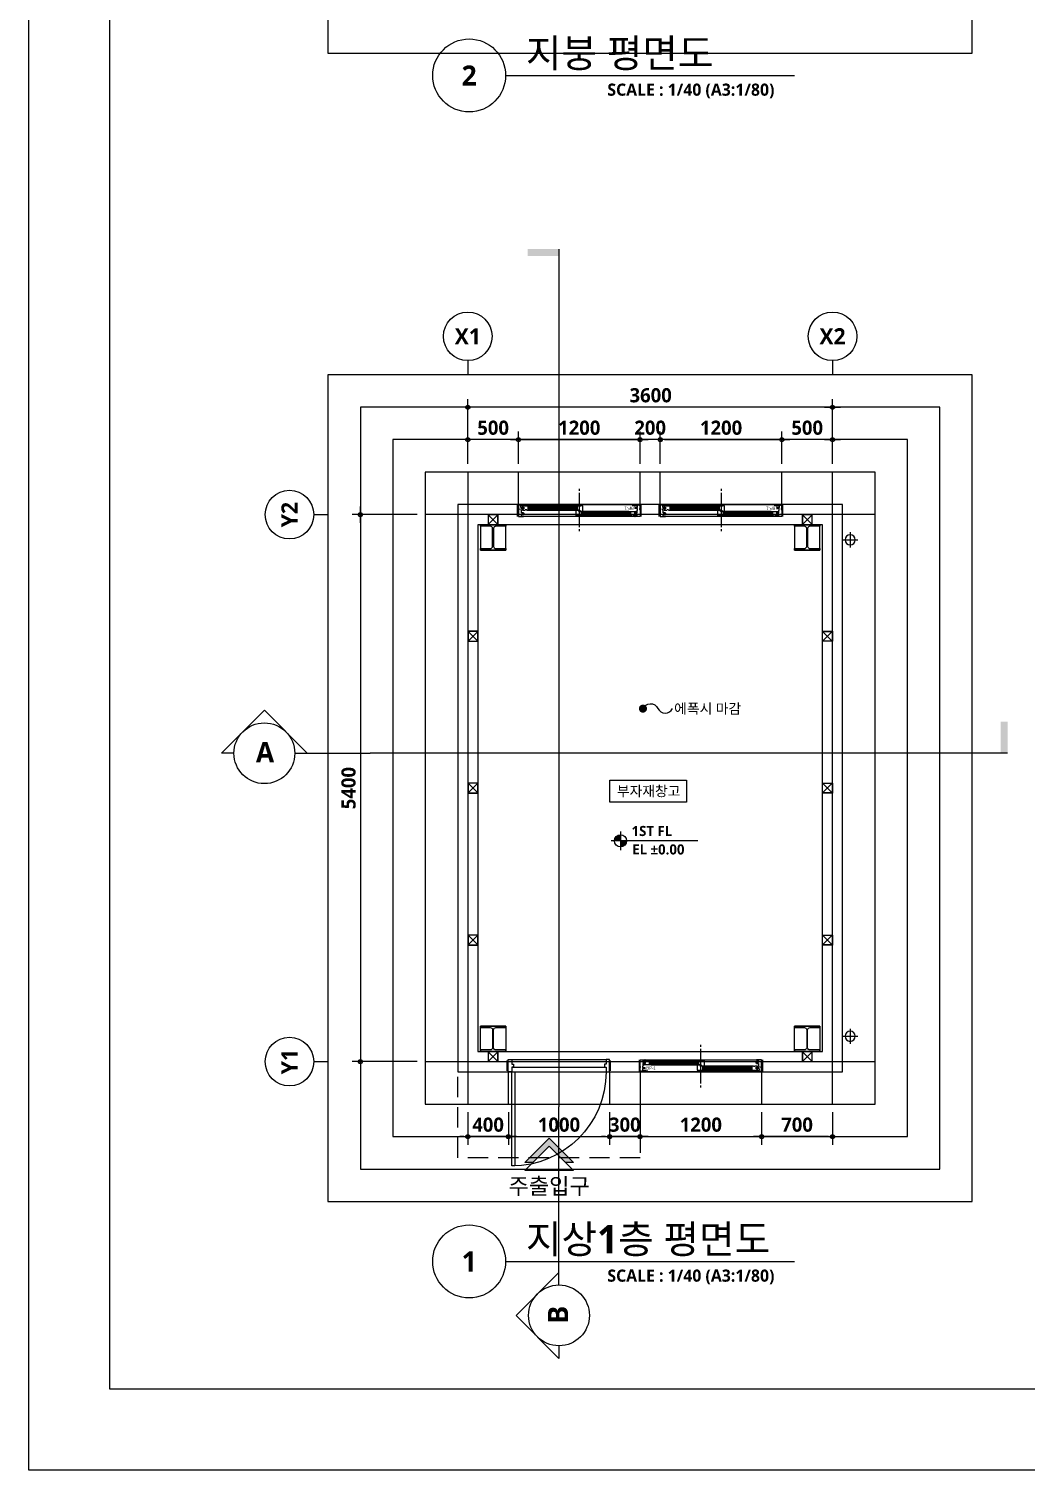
# Model space of a CAD drawing. Header units: millimetres. Extents: x 0 to 33600, y 0 to 23760.
# Drawn here: x 0 to 9844, y 0 to 14228 of the extents above; entities that cross this region are included whole.
import ezdxf
from ezdxf.enums import TextEntityAlignment as Align

# ---------------------------------------------------------------- set-up
doc = ezdxf.new("R2010")
doc.units = ezdxf.units.MM
doc.header["$LTSCALE"] = 100
doc.linetypes.add('STD_CENTER', pattern=[66, 60, -2, 2, -2])
doc.linetypes.add('STD_HIDDEN', pattern=[3, 2, -1])
doc.layers.get('Defpoints').update_dxf_attribs({"color": 153})
for name, color, linetype in [('A-ANNO-ENT', 1, 'Continuous'), ('A-ANNO-LEAD', 4, 'Continuous'), ('A-ANNO-PONT', 7, 'Continuous'), ('A-ANNO-SYMB', 7, 'Continuous'), ('A-ANNO-TEXT1', 7, 'Continuous'), ('A-ANNO-TEXT2', 3, 'Continuous'), ('A-ANNO-TITL', 7, 'Continuous'), ('A-CODE-DRAIN', 6, 'Continuous'), ('A-DOOR_1', 4, 'Continuous'), ('A-DOOR_EL', 8, 'Continuous'), ('A-DOOR_FR', 4, 'Continuous'), ('A-DOOR_SW', 1, 'Continuous'), ('A-FIN-TYP1', 6, 'Continuous'), ('A-FLOR-FLIN-TYP2', 8, 'Continuous'), ('A-FLOR-GW', 6, 'Continuous'), ('A-FLOR-ROOM-IDEN', 7, 'Continuous'), ('A-ST-AXIS-BUB', 7, 'Continuous'), ('A-ST-AXIS-CEN', 251, 'STD_CENTER'), ('A-ST-AXIS-DIM', 7, 'Continuous'), ('AA-WID', 4, 'Continuous'), ('AA-XXXX-TXT1', 2, 'Continuous'), ('CEN', 1, 'Continuous'), ('COL', 2, 'Continuous'), ('CON', 2, 'Continuous'), ('XREF-PLAN$0$A-STEEL', 7, 'Continuous')]:
    doc.layers.add(name, color=color, linetype=linetype)
for name, color, linetype, plot in [('A-HIDDEN_LINE', 44, 'Continuous', False), ('AA-TEXT-미표기', 146, 'Continuous', False), ('Defpoint', 161, 'Continuous', False), ('G(그리드1)', 185, 'Continuous', False)]:
    doc.layers.add(name, color=color, linetype=linetype, plot=plot)
doc.styles.add('SH_대대리576', font='NanumGothicBold.ttf')
doc.styles.add('돋움체', font='gulim.ttc')
doc.dimstyles.new('SHP 75', dxfattribs={"dimscale": 40, "dimtxt": 3.5, "dimasz": 1, "dimexe": 2, "dimexo": 2, "dimgap": 1, "dimtad": 1, "dimdec": 0, "dimzin": 0, "dimdsep": 46, "dimtxsty": 'SH_대대리576', "dimblk": 'DIMDOT', "dimcen": 0.09, "dimclrd": 256, "dimclre": 256, "dimclrt": 3, "dimadec": 0, "dimazin": 1, "dimtfac": 1, "dimtdec": 0, "dimtix": 1, "dimtmove": 2, "dimatfit": 0, "dimldrblk": 'DIMDOT', "dimfxl": 1, "dimtfillclr": 3, "dimtolj": 1, "dimtzin": 0, "dimlwd": -1, "dimlwe": -1, "dimarcsym": 0})

# ---------------------------------------------------------------- blocks, each defined once
blk = doc.blocks.new('DIMDOT')
at = {"color": 0}
blk.add_line((-2, 0), (2, 0), dxfattribs=at)
for radius in [0.5, 0.25]:
    blk.add_circle((0, 0), radius, dxfattribs=at)
blk = doc.blocks.new('*D9479')
at = {"layer": 'A-ST-AXIS-DIM'}
for p, q in [((3833, 9433), (3193, 9433)), ((3273, 9393), (3273, 4073)), ((3833, 4033), (3193, 4033))]:
    blk.add_line(p, q, dxfattribs=at)
at = {"layer": 'Defpoints', "color": 0}
for p in [(3913, 9433), (3273, 4033), (3913, 4033)]:
    blk.add_point(p, dxfattribs=at)
at = {"layer": 'A-ST-AXIS-DIM', "linetype": 'ByBlock', "xscale": 40, "yscale": 40, "zscale": 40}
for p, rotation in [((3273, 9433), 90), ((3273, 4033), 270)]:
    blk.add_blockref('DIMDOT', p, dxfattribs=dict(at, rotation=rotation))
at = {"layer": 'A-ST-AXIS-DIM', "color": 3, "insert": (3156, 6733), "char_height": 140, "attachment_point": 5, "rotation": 90, "style": 'SH_대대리576'}
blk.add_mtext('\\A1;5400', dxfattribs=at)
blk = doc.blocks.new('*U9062')
at = {"layer": 'A-DOOR_EL'}
for p, q in [((35, 120), (965, 120)), ((35, 75), (965, 75)), ((35, 0), (965, 0))]:
    blk.add_line(p, q, dxfattribs=at)
at = {"layer": 'A-DOOR_FR'}
for points in [[(65, 120), (65, 1050), (35, 1050), (35, 120)], [(35, 120), (35, 120), (35, 120), (0, 120), (0, 0), (35, 0), (35, 45), (50, 45), (50, 75), (35, 75)], [(965, 120), (965, 120), (1000, 120), (1000, 0), (965, 0), (965, 45), (950, 45), (950, 75), (965, 75)]]:
    blk.add_lwpolyline(points, close=True, dxfattribs=at)
at = {"layer": 'A-DOOR_SW'}
blk.add_arc((35, 120), 930, 0, 90, dxfattribs=at)
at = {"layer": 'A-HIDDEN_LINE'}
for p, q in [((-10, 110), (-10, 10)), ((1010, 110), (1010, 10))]:
    blk.add_line(p, q, dxfattribs=at)
blk = doc.blocks.new('G$C01B91C4F')
at = {"ltscale": 0.5}
blk.add_lwpolyline([(275, 300), (25, 300), (25, 50), (275, 50)], close=True, dxfattribs=at)
at = {"layer": 'COL', "ltscale": 2}
blk.add_lwpolyline([(150, 300), (275, 300), (275, 285), (178, 285, 0.380751), (154, 263), (154, 86, 0.380751), (178, 64), (275, 64), (275, 50), (25, 50), (25, 64), (122, 64, 0.380751), (145, 86), (145, 263, 0.380751), (122, 285), (25, 285), (25, 300)], format="xyb", close=True, dxfattribs=at)
blk = doc.blocks.new('A-ST-AXIS-BUB-1')
at = {"layer": 'A-ST-AXIS-BUB', "color": 11}
blk.add_line((0, 350), (0, 0), dxfattribs=at)
blk.add_circle((0, 950), 600, dxfattribs=at)
blk = doc.blocks.new('*U9027')
at = {"layer": 'A-ANNO-TITL'}
blk.add_line((0, 0), (3566, 0), dxfattribs=at)
blk.add_circle((-450, 0), 450, dxfattribs=at)
at = {"layer": 'AA-XXXX-TXT1', "style": 'SH_대대리576'}
blk.add_attdef('DWG.TITLE', (250, 100), '', height=350, dxfattribs=at)
at = {"layer": 'AA-XXXX-TXT1', "color": 7, "style": 'SH_대대리576'}
blk.add_attdef('NO1', text='', height=300, dxfattribs=at).set_placement((-450, 0), align=Align.MIDDLE)
at = {"layer": 'AA-XXXX-TXT1', "style": 'SH_대대리576'}
blk.add_attdef('SCALE', text='', height=150, dxfattribs=at).set_placement((3316, -100), align=Align.TOP_RIGHT)
blk = doc.blocks.new('*D9514')
at = {"layer": 'A-ST-AXIS-DIM'}
for p, q in [((4333, 9933), (4333, 10573)), ((7933, 9933), (7933, 10573)), ((7893, 10493), (4373, 10493))]:
    blk.add_line(p, q, dxfattribs=at)
at = {"layer": 'Defpoints', "color": 0}
for p in [(4333, 10493), (4333, 9853), (7933, 9853)]:
    blk.add_point(p, dxfattribs=at)
at = {"layer": 'A-ST-AXIS-DIM', "linetype": 'ByBlock', "xscale": 40, "yscale": 40, "zscale": 40, "rotation": 180}
blk.add_blockref('DIMDOT', (4333, 10493), dxfattribs=at)
at = {"layer": 'A-ST-AXIS-DIM', "linetype": 'ByBlock', "xscale": 40, "yscale": 40, "zscale": 40}
blk.add_blockref('DIMDOT', (7933, 10493), dxfattribs=at)
at = {"layer": 'A-ST-AXIS-DIM', "color": 3, "insert": (6138, 10610), "char_height": 140, "attachment_point": 5, "style": 'SH_대대리576'}
blk.add_mtext('\\A1;3600', dxfattribs=at)
blk = doc.blocks.new('123123')
at = {"layer": 'AA-WID'}
for p, q in [((610, 126), (610, 146)), ((610, -234), (610, 106)), ((49, -22), (49, -13)), ((52, -23), (49, -23)), ((49, -39), (52, -39)), ((49, -49), (49, -40)), ((50, -12), (75, -12)), ((119, -50), (50, -50)), ((58, -20), (51, -20)), ((51, -20), (51, -22)), ((51, -22), (52, -22)), ((52, -40), (51, -40)), ((51, -40), (51, -42)), ((51, -42), (58, -42)), ((52, -22), (52, -22)), ((52, -40), (52, -40)), ((57, -22), (57, -22)), ((57, -22), (58, -22)), ((58, -23), (57, -23)), ((57, -39), (58, -39)), ((58, -40), (57, -40)), ((57, -40), (57, -40)), ((58, -22), (58, -20)), ((58, -42), (58, -40)), ((61, -23), (59, -23)), ((59, -39), (61, -39)), ((63, -23), (62, -23)), ((62, -39), (63, -39)), ((63, -39), (63, -23)), ((76, -13), (76, -14)), ((588, -119), (76, -119)), ((77, -16), (89, -16)), ((91, -14), (91, -13)), ((92, -12), (119, -12)), ((116, -18), (103, -18)), ((103, -44), (103, -18)), ((103, -20), (591, -20)), ((103, -31), (591, -31)), ((103, -42), (591, -42)), ((103, -44), (116, -44)), ((118, -14), (117, -14)), ((117, -17), (117, -14)), ((118, -14), (117, -14)), ((117, -49), (117, -45)), ((118, -49), (117, -49)), ((117, -49), (118, -49)), ((119, -12), (119, -13)), ((119, -49), (119, -50)), ((591, -12), (575, -12)), ((575, -12), (575, -13)), ((575, -14), (577, -14)), ((575, -49), (577, -49)), ((575, -49), (575, -50)), ((575, -49), (575, -50)), ((577, -49), (575, -49)), ((575, -50), (595, -50)), ((575, -52), (575, -104)), ((604, -52), (575, -52)), ((575, -104), (628, -104)), ((577, -17), (577, -14)), ((577, -49), (577, -45)), ((578, -18), (590, -18)), ((590, -44), (578, -44)), ((588, -119), (591, -119)), ((645, -10), (591, -10)), ((591, -10), (591, -12)), ((591, -44), (591, -18)), ((593, -49), (593, -47)), ((593, -47), (600, -47)), ((595, -49), (593, -49)), ((595, -50), (595, -49)), ((600, -49), (599, -49)), ((599, -49), (599, -50)), ((599, -50), (615, -50)), ((600, -47), (600, -49)), ((614, -54), (604, -52)), ((604, -59), (615, -55)), ((604, -64), (604, -59)), ((645, -64), (604, -64)), ((615, -55), (605, -59)), ((605, -60), (615, -62)), ((615, -50), (615, -55)), ((615, -62), (645, -62)), ((629, -70), (642, -70)), ((629, -96), (629, -70)), ((1117, -72), (629, -72)), ((1117, -83), (629, -83)), ((1117, -94), (629, -94)), ((642, -96), (629, -96)), ((629, -102), (645, -102)), ((629, -104), (629, -102)), ((643, -69), (643, -66)), ((644, -66), (643, -66)), ((643, -101), (643, -97)), ((644, -101), (643, -101)), ((645, -62), (645, -10)), ((645, -65), (645, -64)), ((645, -101), (645, -102)), ((1128, -64), (1101, -64)), ((1101, -64), (1101, -65)), ((1101, -66), (1103, -66)), ((1101, -66), (1103, -66)), ((1101, -101), (1103, -101)), ((1103, -101), (1101, -101)), ((1101, -101), (1101, -102)), ((1101, -102), (1170, -102)), ((1103, -69), (1103, -66)), ((1103, -101), (1103, -97)), ((1104, -70), (1116, -70)), ((1116, -96), (1104, -96)), ((1117, -96), (1117, -70)), ((1129, -66), (1129, -65)), ((1142, -68), (1130, -68)), ((1144, -65), (1144, -66)), ((1170, -64), (1145, -64)), ((1157, -91), (1157, -75)), ((1157, -75), (1158, -75)), ((1158, -91), (1157, -91)), ((1159, -75), (1160, -75)), ((1160, -91), (1159, -91)), ((1161, -74), (1161, -72)), ((1161, -72), (1169, -72)), ((1163, -74), (1161, -74)), ((1161, -75), (1162, -75)), ((1162, -91), (1161, -91)), ((1161, -94), (1161, -92)), ((1161, -92), (1163, -92)), ((1169, -94), (1161, -94)), ((1163, -74), (1163, -74)), ((1163, -92), (1163, -92)), ((1169, -74), (1167, -74)), ((1167, -74), (1167, -74)), ((1167, -92), (1167, -92)), ((1167, -92), (1169, -92)), ((1168, -75), (1170, -75)), ((1170, -91), (1168, -91)), ((1169, -72), (1169, -74)), ((1169, -92), (1169, -94)), ((1171, -74), (1171, -65)), ((1171, -101), (1171, -92)), ((610, -274), (610, -254))]:
    blk.add_line(p, q, dxfattribs=at)
at = {"layer": 'AA-WID', "linetype": 'Continuous'}
for p, q in [((10, -68), (10, 0)), ((10, 0), (59, 0)), ((1210, 0), (1160, 0)), ((1210, -68), (1210, 0)), ((10, -110), (10, -77)), ((13, -113), (10, -110)), ((15, -68), (12, -68)), ((12, -68), (12, -68)), ((12, -77), (12, -78)), ((12, -78), (15, -78)), ((17, -113), (13, -113)), ((16, -76), (16, -69)), ((23, -113), (18, -113)), ((21, -117), (21, -115)), ((21, -115), (23, -115)), ((55, -117), (21, -117)), ((23, -115), (23, -113)), ((34, -89), (34, -103)), ((34, -104), (34, -108)), ((58, -88), (35, -88)), ((35, -109), (54, -109)), ((36, -63), (36, -77)), ((38, -62), (37, -62)), ((37, -78), (42, -78)), ((39, -6), (39, -25)), ((39, -37), (39, -61)), ((59, -5), (40, -5)), ((40, -26), (58, -26)), ((42, -36), (40, -36)), ((42, -37), (42, -36)), ((44, -36), (42, -37)), ((42, -78), (42, -77)), ((42, -77), (44, -78)), ((58, -36), (44, -36)), ((44, -36), (44, -36)), ((44, -78), (58, -78)), ((54, -109), (54, -110)), ((54, -110), (56, -110)), ((56, -110), (56, -116)), ((59, -26), (59, -28)), ((59, -34), (59, -36)), ((59, -78), (59, -80)), ((59, -86), (59, -88)), ((60, -1), (60, -4)), ((1159, -1), (1159, -4)), ((1160, -5), (1180, -5)), ((1180, -26), (1161, -26)), ((1161, -26), (1161, -28)), ((1161, -34), (1161, -36)), ((1161, -36), (1176, -36)), ((1176, -78), (1161, -78)), ((1161, -78), (1161, -80)), ((1161, -86), (1161, -88)), ((1161, -88), (1184, -88)), ((1165, -110), (1164, -110)), ((1164, -110), (1164, -116)), ((1165, -109), (1165, -110)), ((1184, -109), (1165, -109)), ((1165, -117), (1199, -117)), ((1176, -36), (1178, -37)), ((1178, -77), (1176, -78)), ((1178, -37), (1178, -36)), ((1178, -36), (1180, -36)), ((1178, -78), (1178, -77)), ((1183, -78), (1178, -78)), ((1181, -6), (1181, -25)), ((1181, -37), (1181, -61)), ((1182, -62), (1183, -62)), ((1184, -63), (1184, -77)), ((1185, -89), (1185, -103)), ((1185, -104), (1185, -108)), ((1197, -115), (1197, -113)), ((1197, -113), (1202, -113)), ((1199, -115), (1197, -115)), ((1199, -117), (1199, -115)), ((1203, -113), (1207, -113)), ((1204, -76), (1204, -69)), ((1205, -68), (1208, -68)), ((1208, -78), (1205, -78)), ((1207, -113), (1210, -110)), ((1208, -68), (1208, -68)), ((1208, -77), (1208, -78)), ((1210, -110), (1210, -77))]:
    blk.add_line(p, q, dxfattribs=at)
at = {"layer": 'AA-WID', "color": 8}
for p, q in [((60, 0), (1161, 0)), ((119, -12), (575, -12)), ((119, -50), (575, -50)), ((1165, -117), (610, -117)), ((1101, -64), (645, -64)), ((645, -102), (1101, -102))]:
    blk.add_line(p, q, dxfattribs=at)
at = {"layer": 'AA-WID', "linetype": 'Continuous'}
for points in [[(80, -118), (80, -114, 0.414214), (79, -113), (73, -113, 0.414214), (72, -114), (72, -118), (73, -118, -0.414214), (74, -118, -0.414214), (73, -119), (35, -119, -0.414214), (34, -118), (34, -118), (35, -118, 0.414214), (36, -118), (57, -118), (57, -108), (50, -108, -0.414214), (49, -107), (49, -106), (36, -106, 0.414214), (35, -106), (34, -106), (34, -106, -0.414214), (35, -105), (51, -105), (51, -106), (50, -106), (50, -107), (57, -107), (57, -106), (56, -106), (56, -105), (71, -105, -0.414214), (72, -106), (72, -112, 0.414214), (73, -112), (79, -112, 0.414214), (80, -112), (80, -108, -0.414214), (80, -107, -0.414214), (81, -108), (81, -118, -0.414214), (80, -119), (79, -119, -1), (79, -118)], [(588, -118), (588, -114, -0.414214), (588, -113), (595, -113, -0.414214), (595, -114), (595, -118), (594, -118, 0.414214), (594, -118, 0.414214), (594, -119), (632, -119, 0.414214), (633, -118), (633, -118), (632, -118, -0.414214), (632, -118), (610, -118), (610, -108), (618, -108, 0.414214), (619, -107), (619, -106), (632, -106, -0.414214), (632, -106), (633, -106), (633, -106, 0.414214), (632, -105), (616, -105), (616, -106), (618, -106), (618, -107), (610, -107), (610, -106), (612, -106), (612, -105), (596, -105, 0.414214), (595, -106), (595, -112, -0.414214), (595, -112), (588, -112, -0.414214), (588, -112), (588, -108, 0.414214), (587, -107, 0.414214), (587, -108), (587, -118, 0.414214), (588, -119), (588, -119, 1), (588, -118)]]:
    blk.add_lwpolyline(points, format="xyb", close=True, dxfattribs=at)
for points in [[(58, -106), (58, -118), (71, -118), (71, -106)], [(609, -106), (609, -118), (596, -118), (596, -106)]]:
    blk.add_lwpolyline(points, close=True, dxfattribs=at)
at = {"layer": 'AA-WID'}
for centre, radius in [((76, -116), 2.9), ((76, -116), 1.53), ((591, -116), 2.9), ((591, -116), 1.53)]:
    blk.add_circle(centre, radius, dxfattribs=at)
at = {"layer": 'AA-WID', "linetype": 'Continuous'}
for centre, radius, start, end in [((1160, -1), 1, 90, 180), ((11, -68), 1, 180, 0), ((11, -77), 1, 0, 180), ((15, -69), 1, 0, 90), ((15, -76), 1, 270, 0), ((17, -113), 0.3, 0, 180), ((35, -89), 1, 90, 180), ((34, -104), 0.3, 90, 270), ((35, -108), 1, 180, 270), ((37, -63), 1, 90, 180), ((37, -77), 1, 180, 270), ((38, -61), 1, 270, 0), ((40, -6), 1, 90, 180), ((40, -25), 1, 180, 270), ((40, -37), 1, 90, 180), ((55, -116), 1, 270, 0), ((58, -26), 0.5, 0, 90), ((58, -36), 0.5, 270, 0), ((58, -78), 0.5, 0, 90), ((58, -88), 0.5, 270, 0), ((59, -1), 1, 0, 90), ((59, -4), 1, 270, 0), ((59, -28), 0.5, 180, 261.7868), ((59, -31), 3, 278.2132, 81.7868), ((59, -34), 0.5, 98.2132, 180), ((59, -83), 3, 278.2132, 81.7868), ((59, -80), 0.5, 180, 261.7868), ((59, -86), 0.5, 98.2132, 180), ((1161, -31), 3, 98.2132, 261.7868), ((1161, -83), 3, 98.2132, 261.7868), ((1160, -4), 1, 180, 270), ((1161, -26), 0.5, 90, 180), ((1160, -28), 0.5, 278.2132, 0), ((1160, -34), 0.5, 0, 81.7868), ((1161, -36), 0.5, 180, 270), ((1161, -78), 0.5, 90, 180), ((1160, -80), 0.5, 278.2132, 0), ((1160, -86), 0.5, 0, 81.7868), ((1161, -88), 0.5, 180, 270), ((1165, -116), 1, 180, 270), ((1180, -6), 1, 0, 90), ((1180, -25), 1, 270, 0), ((1180, -37), 1, 0, 90), ((1182, -61), 1, 180, 270), ((1183, -63), 1, 0, 90), ((1183, -77), 1, 270, 0), ((1184, -89), 1, 0, 90), ((1184, -108), 1, 270, 0), ((1185, -104), 0.3, 270, 90), ((1203, -113), 0.3, 0, 180), ((1205, -69), 1, 90, 180), ((1205, -76), 1, 180, 270), ((1209, -68), 1, 180, 0), ((1209, -77), 1, 0, 180)]:
    blk.add_arc(centre, radius, start, end, dxfattribs=at)
at = {"layer": 'AA-WID'}
for centre, radius, start, end in [((50, -13), 1, 90, 180), ((49, -22), 0.5, 180, 270), ((49, -40), 0.5, 90, 180), ((50, -49), 1, 180, 270), ((52, -22), 0.5, 270, 0), ((52, -40), 0.5, 0, 90), ((57, -22), 0.5, 180, 270), ((57, -40), 0.5, 90, 180), ((59, -23), 0.5, 180, 0), ((59, -39), 0.5, 0, 180), ((61, -23), 0.5, 180, 0), ((61, -39), 0.5, 0, 180), ((75, -13), 1, 0, 90), ((77, -14), 1.5, 180, 270), ((89, -14), 1.5, 270, 0), ((92, -13), 1, 90, 180), ((103, -18), 0.5, 90, 180), ((103, -44), 0.5, 180, 270), ((116, -17), 1, 270, 0.0471), ((116, -45), 1, 359.9529, 90), ((118, -13), 0.5, 270, 0), ((118, -13), 0.5, 270, 0), ((118, -13), 0.5, 270, 0), ((118, -49), 0.5, 0, 90), ((575, -13), 0.5, 180, 270), ((575, -49), 0.5, 90, 180), ((575, -49), 0.5, 90, 180), ((578, -17), 1, 179.9529, 270), ((578, -45), 1, 90, 180.0471), ((590, -18), 0.5, 0, 90), ((590, -44), 0.5, 270, 0), ((591, -10), 0.5, 90, 180), ((605, -60), 0.5, 114.9319, 270), ((614, -54), 0.5, 294.9319, 90), ((628, -104), 0.5, 270, 0), ((629, -70), 0.5, 90, 180), ((629, -96), 0.5, 180, 270), ((642, -69), 1, 270, 0.0471), ((642, -97), 1, 359.9529, 90), ((644, -65), 0.5, 270, 0), ((644, -101), 0.5, 0, 90), ((1101, -65), 0.5, 180, 270), ((1101, -65), 0.5, 180, 270), ((1101, -65), 0.5, 180, 270), ((1101, -101), 0.5, 90, 180), ((1104, -69), 1, 179.9529, 270), ((1104, -97), 1, 90, 180.0471), ((1116, -70), 0.5, 0, 90), ((1116, -96), 0.5, 270, 0), ((1128, -65), 1, 0, 90), ((1130, -66), 1.5, 180, 270), ((1142, -66), 1.5, 270, 0), ((1145, -65), 1, 90, 180), ((1159, -75), 0.5, 180, 0), ((1159, -91), 0.5, 0, 180), ((1161, -75), 0.5, 180, 0), ((1161, -91), 0.5, 0, 180), ((1162, -74), 0.5, 270, 0), ((1162, -92), 0.5, 0, 90), ((1168, -74), 0.5, 180, 270), ((1168, -92), 0.5, 90, 180), ((1170, -65), 1, 0, 90), ((1170, -74), 0.5, 270, 0), ((1170, -92), 0.5, 0, 90), ((1170, -101), 1, 270, 0)]:
    blk.add_arc(centre, radius, start, end, dxfattribs=at)
at = {"layer": 'AA-WID', "linetype": 'ByBlock'}
for p in [(34, -118), (56, -116)]:
    blk.add_point(p, dxfattribs=at)
at = {"layer": 'AA-WID', "color": 8, "linetype": 'ByBlock'}
for p in [(1158, -31), (1161, -27)]:
    blk.add_point(p, dxfattribs=at)
at = {"layer": 'Defpoint'}
for p, q in [((0, 0), (0, -117)), ((5, 0), (5, -117)), ((1215, 0), (1215, -117)), ((1220, 0), (1220, -117))]:
    blk.add_line(p, q, dxfattribs=at)
at = {"layer": 'AA-TEXT-미표기', "style": '돋움체', "width": 0.9}
blk.add_text('BP-1', height=30, dxfattribs=at).set_placement((73, -82), align=Align.MIDDLE_LEFT)
blk = doc.blocks.new('XREF-PLAN$0$각-100X100')
at = {"layer": 'XREF-PLAN$0$A-STEEL', "color": 1}
for p, q in [((-47.7, -47.7), (47.7, 47.7)), ((-47.7, 47.7), (47.7, -47.7))]:
    blk.add_line(p, q, dxfattribs=at)
at = {"layer": 'XREF-PLAN$0$A-STEEL'}
blk.add_lwpolyline([(-50, -50), (50, -50), (50, 50), (-50, 50)], close=True, dxfattribs=at)
at = {"layer": 'XREF-PLAN$0$A-STEEL', "color": 8}
blk.add_lwpolyline([(-47.7, -47.7), (47.7, -47.7), (47.7, 47.7), (-47.7, 47.7)], close=True, dxfattribs=at)
blk = doc.blocks.new('우수홈통1')
at = {"layer": 'A-CODE-DRAIN', "color": 6}
for p, q in [((-150, 0), (150, 0)), ((0, -150), (0, 150))]:
    blk.add_line(p, q, dxfattribs=at)
blk.add_circle((0, 0), 100, dxfattribs=at)
blk = doc.blocks.new('*D9617')
at = {"layer": 'A-ST-AXIS-DIM'}
for p, q in [((4333, 9933), (4333, 10253)), ((4833, 9933), (4833, 10253)), ((4793, 10173), (4373, 10173))]:
    blk.add_line(p, q, dxfattribs=at)
at = {"layer": 'Defpoints', "color": 0}
for p in [(4333, 10173), (4333, 9853), (4833, 9853)]:
    blk.add_point(p, dxfattribs=at)
at = {"layer": 'A-ST-AXIS-DIM', "linetype": 'ByBlock', "xscale": 40, "yscale": 40, "zscale": 40, "rotation": 180}
blk.add_blockref('DIMDOT', (4333, 10173), dxfattribs=at)
at = {"layer": 'A-ST-AXIS-DIM', "linetype": 'ByBlock', "xscale": 40, "yscale": 40, "zscale": 40}
blk.add_blockref('DIMDOT', (4833, 10173), dxfattribs=at)
at = {"layer": 'A-ST-AXIS-DIM', "color": 3, "insert": (4583, 10290), "char_height": 140, "attachment_point": 5, "style": 'SH_대대리576'}
blk.add_mtext('\\A1;500', dxfattribs=at)
blk = doc.blocks.new('*D9618')
at = {"layer": 'A-ST-AXIS-DIM'}
for p, q in [((4833, 9933), (4833, 10253)), ((6033, 9933), (6033, 10253)), ((4873, 10173), (5993, 10173))]:
    blk.add_line(p, q, dxfattribs=at)
at = {"layer": 'Defpoints', "color": 0}
for p in [(6033, 10173), (4833, 9853), (6033, 9853)]:
    blk.add_point(p, dxfattribs=at)
at = {"layer": 'A-ST-AXIS-DIM', "linetype": 'ByBlock', "xscale": 40, "yscale": 40, "zscale": 40, "rotation": 180}
blk.add_blockref('DIMDOT', (4833, 10173), dxfattribs=at)
at = {"layer": 'A-ST-AXIS-DIM', "linetype": 'ByBlock', "xscale": 40, "yscale": 40, "zscale": 40}
blk.add_blockref('DIMDOT', (6033, 10173), dxfattribs=at)
at = {"layer": 'A-ST-AXIS-DIM', "color": 3, "insert": (5433, 10290), "char_height": 140, "attachment_point": 5, "style": 'SH_대대리576'}
blk.add_mtext('\\A1;1200', dxfattribs=at)
blk = doc.blocks.new('*D9619')
at = {"layer": 'A-ST-AXIS-DIM'}
for p, q in [((6033, 9933), (6033, 10253)), ((6233, 9933), (6233, 10253)), ((5993, 10173), (5953, 10173)), ((6233, 10173), (6033, 10173)), ((6273, 10173), (6313, 10173))]:
    blk.add_line(p, q, dxfattribs=at)
at = {"layer": 'Defpoints', "color": 0}
for p in [(6033, 10173), (6033, 9853), (6233, 9853)]:
    blk.add_point(p, dxfattribs=at)
at = {"layer": 'A-ST-AXIS-DIM', "linetype": 'ByBlock', "xscale": 40, "yscale": 40, "zscale": 40}
blk.add_blockref('DIMDOT', (6033, 10173), dxfattribs=at)
at = {"layer": 'A-ST-AXIS-DIM', "linetype": 'ByBlock', "xscale": 40, "yscale": 40, "zscale": 40, "rotation": 180}
blk.add_blockref('DIMDOT', (6233, 10173), dxfattribs=at)
at = {"layer": 'A-ST-AXIS-DIM', "color": 3, "insert": (6133, 10290), "char_height": 140, "attachment_point": 5, "style": 'SH_대대리576'}
blk.add_mtext('\\A1;200', dxfattribs=at)
blk = doc.blocks.new('*D9620')
at = {"layer": 'A-ST-AXIS-DIM'}
for p, q in [((6233, 9933), (6233, 10253)), ((7433, 9933), (7433, 10253)), ((6273, 10173), (7393, 10173))]:
    blk.add_line(p, q, dxfattribs=at)
at = {"layer": 'Defpoints', "color": 0}
for p in [(7433, 10173), (6233, 9853), (7433, 9853)]:
    blk.add_point(p, dxfattribs=at)
at = {"layer": 'A-ST-AXIS-DIM', "linetype": 'ByBlock', "xscale": 40, "yscale": 40, "zscale": 40, "rotation": 180}
blk.add_blockref('DIMDOT', (6233, 10173), dxfattribs=at)
at = {"layer": 'A-ST-AXIS-DIM', "linetype": 'ByBlock', "xscale": 40, "yscale": 40, "zscale": 40}
blk.add_blockref('DIMDOT', (7433, 10173), dxfattribs=at)
at = {"layer": 'A-ST-AXIS-DIM', "color": 3, "insert": (6833, 10290), "char_height": 140, "attachment_point": 5, "style": 'SH_대대리576'}
blk.add_mtext('\\A1;1200', dxfattribs=at)
blk = doc.blocks.new('*D9621')
at = {"layer": 'A-ST-AXIS-DIM'}
for p, q in [((7433, 9933), (7433, 10253)), ((7933, 9933), (7933, 10253)), ((7893, 10173), (7473, 10173))]:
    blk.add_line(p, q, dxfattribs=at)
at = {"layer": 'Defpoints', "color": 0}
for p in [(7433, 10173), (7433, 9853), (7933, 9853)]:
    blk.add_point(p, dxfattribs=at)
at = {"layer": 'A-ST-AXIS-DIM', "linetype": 'ByBlock', "xscale": 40, "yscale": 40, "zscale": 40, "rotation": 180}
blk.add_blockref('DIMDOT', (7433, 10173), dxfattribs=at)
at = {"layer": 'A-ST-AXIS-DIM', "linetype": 'ByBlock', "xscale": 40, "yscale": 40, "zscale": 40}
blk.add_blockref('DIMDOT', (7933, 10173), dxfattribs=at)
at = {"layer": 'A-ST-AXIS-DIM', "color": 3, "insert": (7683, 10290), "char_height": 140, "attachment_point": 5, "style": 'SH_대대리576'}
blk.add_mtext('\\A1;500', dxfattribs=at)
blk = doc.blocks.new('*D9623')
at = {"layer": 'A-ST-AXIS-DIM'}
for p, q in [((4333, 3533), (4333, 3213)), ((4733, 3533), (4733, 3213)), ((4293, 3293), (4253, 3293)), ((4733, 3293), (4333, 3293)), ((4773, 3293), (4813, 3293))]:
    blk.add_line(p, q, dxfattribs=at)
at = {"layer": 'Defpoints', "color": 0}
for p in [(4333, 3613), (4733, 3613), (4333, 3293)]:
    blk.add_point(p, dxfattribs=at)
at = {"layer": 'A-ST-AXIS-DIM', "linetype": 'ByBlock', "xscale": 40, "yscale": 40, "zscale": 40}
blk.add_blockref('DIMDOT', (4333, 3293), dxfattribs=at)
at = {"layer": 'A-ST-AXIS-DIM', "linetype": 'ByBlock', "xscale": 40, "yscale": 40, "zscale": 40, "rotation": 180}
blk.add_blockref('DIMDOT', (4733, 3293), dxfattribs=at)
at = {"layer": 'A-ST-AXIS-DIM', "color": 3, "insert": (4533, 3410), "char_height": 140, "attachment_point": 5, "style": 'SH_대대리576'}
blk.add_mtext('\\A1;400', dxfattribs=at)
blk = doc.blocks.new('*D9624')
at = {"layer": 'A-ST-AXIS-DIM'}
for p, q in [((4733, 3533), (4733, 3213)), ((5733, 3533), (5733, 3213)), ((4773, 3293), (5693, 3293))]:
    blk.add_line(p, q, dxfattribs=at)
at = {"layer": 'Defpoints', "color": 0}
for p in [(4733, 3613), (5733, 3613), (5733, 3293)]:
    blk.add_point(p, dxfattribs=at)
at = {"layer": 'A-ST-AXIS-DIM', "linetype": 'ByBlock', "xscale": 40, "yscale": 40, "zscale": 40, "rotation": 180}
blk.add_blockref('DIMDOT', (4733, 3293), dxfattribs=at)
at = {"layer": 'A-ST-AXIS-DIM', "linetype": 'ByBlock', "xscale": 40, "yscale": 40, "zscale": 40}
blk.add_blockref('DIMDOT', (5733, 3293), dxfattribs=at)
at = {"layer": 'A-ST-AXIS-DIM', "color": 3, "insert": (5233, 3410), "char_height": 140, "attachment_point": 5, "style": 'SH_대대리576'}
blk.add_mtext('\\A1;1000', dxfattribs=at)
blk = doc.blocks.new('*D9625')
at = {"layer": 'A-ST-AXIS-DIM'}
for p, q in [((5733, 3533), (5733, 3213)), ((6033, 3533), (6033, 3213)), ((5693, 3293), (5653, 3293)), ((6033, 3293), (5733, 3293)), ((6073, 3293), (6113, 3293))]:
    blk.add_line(p, q, dxfattribs=at)
at = {"layer": 'Defpoints', "color": 0}
for p in [(5733, 3613), (6033, 3613), (5733, 3293)]:
    blk.add_point(p, dxfattribs=at)
at = {"layer": 'A-ST-AXIS-DIM', "linetype": 'ByBlock', "xscale": 40, "yscale": 40, "zscale": 40}
blk.add_blockref('DIMDOT', (5733, 3293), dxfattribs=at)
at = {"layer": 'A-ST-AXIS-DIM', "linetype": 'ByBlock', "xscale": 40, "yscale": 40, "zscale": 40, "rotation": 180}
blk.add_blockref('DIMDOT', (6033, 3293), dxfattribs=at)
at = {"layer": 'A-ST-AXIS-DIM', "color": 3, "insert": (5883, 3410), "char_height": 140, "attachment_point": 5, "style": 'SH_대대리576'}
blk.add_mtext('\\A1;300', dxfattribs=at)
blk = doc.blocks.new('*D9626')
at = {"layer": 'A-ST-AXIS-DIM'}
for p, q in [((6033, 3533), (6033, 3213)), ((7233, 3533), (7233, 3213)), ((6073, 3293), (7193, 3293))]:
    blk.add_line(p, q, dxfattribs=at)
at = {"layer": 'Defpoints', "color": 0}
for p in [(6033, 3613), (7233, 3613), (7233, 3293)]:
    blk.add_point(p, dxfattribs=at)
at = {"layer": 'A-ST-AXIS-DIM', "linetype": 'ByBlock', "xscale": 40, "yscale": 40, "zscale": 40, "rotation": 180}
blk.add_blockref('DIMDOT', (6033, 3293), dxfattribs=at)
at = {"layer": 'A-ST-AXIS-DIM', "linetype": 'ByBlock', "xscale": 40, "yscale": 40, "zscale": 40}
blk.add_blockref('DIMDOT', (7233, 3293), dxfattribs=at)
at = {"layer": 'A-ST-AXIS-DIM', "color": 3, "insert": (6633, 3410), "char_height": 140, "attachment_point": 5, "style": 'SH_대대리576'}
blk.add_mtext('\\A1;1200', dxfattribs=at)
blk = doc.blocks.new('*D9627')
at = {"layer": 'A-ST-AXIS-DIM'}
for p, q in [((7233, 3533), (7233, 3213)), ((7933, 3533), (7933, 3213)), ((7893, 3293), (7273, 3293))]:
    blk.add_line(p, q, dxfattribs=at)
at = {"layer": 'Defpoints', "color": 0}
for p in [(7233, 3613), (7933, 3613), (7233, 3293)]:
    blk.add_point(p, dxfattribs=at)
at = {"layer": 'A-ST-AXIS-DIM', "linetype": 'ByBlock', "xscale": 40, "yscale": 40, "zscale": 40, "rotation": 180}
blk.add_blockref('DIMDOT', (7233, 3293), dxfattribs=at)
at = {"layer": 'A-ST-AXIS-DIM', "linetype": 'ByBlock', "xscale": 40, "yscale": 40, "zscale": 40}
blk.add_blockref('DIMDOT', (7933, 3293), dxfattribs=at)
at = {"layer": 'A-ST-AXIS-DIM', "color": 3, "insert": (7583, 3410), "char_height": 140, "attachment_point": 5, "style": 'SH_대대리576'}
blk.add_mtext('\\A1;700', dxfattribs=at)

msp = doc.modelspace()

# ---------------------------------------------------------------- hatches: boundary and pattern name
at = {"layer": 'A-ANNO-ENT'}
msp.add_hatch(color=256, dxfattribs=at).paths.add_polyline_path([(5295.7, 3038.6), (5375.7, 3038.6), (5135.7, 3278.6), (4895.7, 3038.6), (4975.7, 3038.6), (5135.7, 3198.6)])
at = {"layer": 'A-ANNO-PONT'}
for points in [[(5840.9, 6272.3, 0.4142136), (5780.9, 6212.3), (5840.9, 6212.3)], [(5840.9, 6152.3, 0.4142136), (5900.9, 6212.3), (5840.9, 6212.3)]]:
    msp.add_hatch(color=256, dxfattribs=at).paths.add_polyline_path(points)

# ---------------------------------------------------------------- linework, layer by layer
at = {"layer": 'A-ANNO-ENT'}
msp.add_lwpolyline([(4975.7, 3038.6), (4895.7, 3038.6), (5135.7, 3278.6), (5375.7, 3038.6), (5295.7, 3038.6)], dxfattribs=at)
msp.add_lwpolyline([(5375.7, 2958.6), (4895.7, 2958.6), (5135.7, 3198.6)], close=True, dxfattribs=at)
at = {"layer": 'A-ANNO-LEAD', "const_width": 40}
msp.add_lwpolyline([(6061.7, 7497.7, 1), (6061.7, 7537.7, 1)], format="xyb", close=True, dxfattribs=at)
at = {"layer": 'A-ANNO-LEAD'}
msp.add_lwpolyline([(6061.7, 7517.7, -0.6497694), (6208.4, 7519.9, 0.6289027), (6353.1, 7517.7)], format="xyb", dxfattribs=at)
at = {"layer": 'A-ANNO-PONT'}
for p, q in [((5840.9, 6305.6), (5840.9, 6118.9)), ((6603.8, 6212.3), (5747.6, 6212.3))]:
    msp.add_line(p, q, dxfattribs=at)
msp.add_circle((5840.9, 6212.3), 60, dxfattribs=at)
at = {"layer": 'A-ANNO-SYMB'}
for p, q in [((5232.9, 12053.7), (5232.9, 3587.1)), ((2624.7, 7077.2), (3370.2, 7077.2)), ((9661.7, 7077.2), (3370.2, 7077.2)), ((5232.9, 1828.1), (5232.9, 3587.1))]:
    msp.add_line(p, q, dxfattribs=at)
at = {"layer": 'A-ANNO-SYMB', "linetype": 'Continuous'}
for points in [[(2024.7, 7077.2), (1900.4, 7077.1), (2324.7, 7501.4), (2748.9, 7077.1)], [(5232.9, 1228.1), (5232.9, 1103.9), (4808.7, 1528.1), (5232.9, 1952.4)]]:
    msp.add_lwpolyline(points, dxfattribs=at)
for centre in [(2324.7, 7077.1), (5232.9, 1528.1)]:
    msp.add_circle(centre, 300, dxfattribs=at)
at = {"layer": 'A-ANNO-SYMB'}
for points in [[(4922.7, 11986.2), (4922.7, 12053.7), (5232.9, 11986.2), (5232.9, 12053.7)], [(9594.2, 7387.4), (9661.7, 7387.4), (9594.2, 7077.2), (9661.7, 7077.2)]]:
    msp.add_solid(points, dxfattribs=at)
at = {"layer": 'A-FIN-TYP1', "linetype": 'STD_HIDDEN'}
msp.add_lwpolyline([(4232.9, 3932.9), (6032.9, 3932.9), (6032.9, 3082.9), (4232.9, 3082.9)], close=True, dxfattribs=at)
at = {"layer": 'A-FLOR-FLIN-TYP2'}
for points in [[(4232.9, 3932.9), (8032.9, 3932.9), (8032.9, 9532.9), (4232.9, 9532.9)], [(4432.9, 4132.9), (7832.9, 4132.9), (7832.9, 9332.9), (4432.9, 9332.9)]]:
    msp.add_lwpolyline(points, close=True, dxfattribs=at)
at = {"layer": 'A-FLOR-GW'}
for p, q in [((4832.9, 9532.9), (4832.9, 9432.9)), ((6032.9, 9532.9), (6032.9, 9432.9)), ((6232.9, 9532.9), (6232.9, 9432.9)), ((7432.9, 9532.9), (7432.9, 9432.9)), ((4732.9, 3932.9), (4732.9, 4032.9)), ((5732.9, 3932.9), (5732.9, 4032.9)), ((6032.9, 3932.9), (6032.9, 4032.9)), ((7232.9, 3932.9), (7232.9, 4032.9))]:
    msp.add_line(p, q, dxfattribs=at)
for points in [[(4232.9, 3932.9), (8032.9, 3932.9), (8032.9, 9532.9), (4232.9, 9532.9)], [(4332.9, 4032.9), (7932.9, 4032.9), (7932.9, 9432.9), (4332.9, 9432.9)]]:
    msp.add_lwpolyline(points, close=True, dxfattribs=at)
at = {"layer": 'A-FLOR-ROOM-IDEN', "color": 151}
msp.add_lwpolyline([(5735.8, 6811.3), (6492.9, 6811.3), (6492.9, 6594.6), (5735.8, 6594.6)], close=True, dxfattribs=at)
at = {"layer": 'A-ST-AXIS-BUB', "color": 11}
for p, q in [((4332.9, 10952.9), (4332.9, 10812.9)), ((2812.9, 9432.9), (2952.9, 9432.9)), ((2812.9, 4032.9), (2952.9, 4032.9))]:
    msp.add_line(p, q, dxfattribs=at)
for centre in [(4332.9, 11192.9), (2572.9, 9432.9), (2572.9, 4032.9)]:
    msp.add_circle(centre, 240, dxfattribs=at)
at = {"layer": 'A-ST-AXIS-CEN'}
for p, q in [((4832.9, 9482.4), (4832.9, 9852.9)), ((6032.9, 9482.4), (6032.9, 9852.9)), ((6232.9, 9482.4), (6232.9, 9852.9)), ((7432.9, 9482.4), (7432.9, 9852.9)), ((4732.9, 3932.9), (4732.9, 3612.9)), ((5732.9, 3932.9), (5732.9, 3612.9)), ((6032.9, 3932.9), (6032.9, 3612.9)), ((7232.9, 3932.9), (7232.9, 3612.9))]:
    msp.add_line(p, q, dxfattribs=at)
at = {"layer": 'CEN'}
for p, q in [((4332.9, 9852.9), (4332.9, 3612.9)), ((7932.9, 3612.9), (7932.9, 9852.9)), ((8352.9, 9432.9), (3912.9, 9432.9)), ((3912.9, 4032.9), (8352.9, 4032.9))]:
    msp.add_line(p, q, dxfattribs=at)
at = {"layer": 'G(그리드1)'}
for p, q in [((9312.9, 10812.9), (2952.9, 10812.9)), ((2952.9, 10812.9), (2952.9, 2652.9)), ((9312.9, 2652.9), (9312.9, 10812.9)), ((2952.9, 2652.9), (9312.9, 2652.9))]:
    msp.add_line(p, q, dxfattribs=at)
for points in [[(0, 23760), (33600, 23760), (33600, 0), (0, 0)], [(800, 22960), (29200, 22960), (29200, 800), (800, 800)], [(2952.9, 13989.1), (9312.9, 13989.1), (9312.9, 22149.1), (2952.9, 22149.1)], [(3272.9, 2972.9), (8992.9, 2972.9), (8992.9, 10492.9), (3272.9, 10492.9)], [(3592.9, 3292.9), (8672.9, 3292.9), (8672.9, 10172.9), (3592.9, 10172.9)], [(3912.9, 3612.9), (8352.9, 3612.9), (8352.9, 9852.9), (3912.9, 9852.9)]]:
    msp.add_lwpolyline(points, close=True, dxfattribs=at)

# ---------------------------------------------------------------- block references
ref = msp.add_blockref('*U9027', (4706.3, 13767.9), dxfattribs=dict(xscale=0.8, yscale=0.8, zscale=0.8))
ref.add_attrib('SCALE', 'SCALE : 1/40 (A3:1/80)', dxfattribs={"layer": 'A-ANNO-TITL', "height": 120, "style": 'SH_대대리576'}).set_placement((7359.5, 13687.9), align=Align.TOP_RIGHT)
ref.add_attrib('DWG.TITLE', '지붕 평면도', (4906.3, 13847.9), dxfattribs={"layer": 'A-ANNO-TITL', "height": 280, "style": 'SH_대대리576'})
ref.add_attrib('NO1', '2', dxfattribs={"layer": 'A-ANNO-TITL', "color": 7, "height": 200, "style": 'SH_대대리576'}).set_placement((4346.3, 13767.9), align=Align.MIDDLE)
at = {"rotation": 180}
for p in [(6042.9, 9413.9), (7442.9, 9413.9)]:
    msp.add_blockref('123123', p, dxfattribs=at)
at = {"ltscale": 5}
for p in [(4582.9, 9382.9), (7682.9, 9382.9), (4382.9, 8232.9), (4382.9, 6732.9), (4382.9, 5232.9), (4582.9, 4082.9), (7682.9, 4082.9)]:
    msp.add_blockref('XREF-PLAN$0$각-100X100', p, dxfattribs=at)
at = {"ltscale": 5, "xscale": -1}
for p in [(7882.9, 8232.9), (7882.9, 6732.9), (7882.9, 5232.9)]:
    msp.add_blockref('XREF-PLAN$0$각-100X100', p, dxfattribs=at)
msp.add_blockref('123123', (6022.9, 4051.9))
ref = msp.add_blockref('*U9027', (4706.3, 2060.5), dxfattribs=dict(xscale=0.8, yscale=0.8, zscale=0.8))
ref.add_attrib('SCALE', 'SCALE : 1/40 (A3:1/80)', dxfattribs={"layer": 'A-ANNO-TITL', "height": 120, "style": 'SH_대대리576'}).set_placement((7359.5, 1980.5), align=Align.TOP_RIGHT)
ref.add_attrib('DWG.TITLE', '지상1층 평면도', (4906.3, 2140.5), dxfattribs={"layer": 'A-ANNO-TITL', "height": 280, "style": 'SH_대대리576'})
ref.add_attrib('NO1', '1', dxfattribs={"layer": 'A-ANNO-TITL', "color": 7, "height": 200, "style": 'SH_대대리576'}).set_placement((4346.3, 2060.5), align=Align.MIDDLE)
at = {"layer": 'A-CODE-DRAIN', "xscale": -0.5, "yscale": 0.5, "zscale": 0.5, "rotation": 180}
for p in [(8107.9, 9183.2), (8107.9, 4283.2)]:
    msp.add_blockref('우수홈통1', p, dxfattribs=at)
at = {"layer": 'A-DOOR_1', "xscale": -1, "rotation": 180}
msp.add_blockref('*U9062', (4732.9, 4052.9), dxfattribs=at)
at = {"layer": 'A-ST-AXIS-BUB', "xscale": 0.4, "yscale": 0.4, "zscale": 0.4}
msp.add_blockref('A-ST-AXIS-BUB-1', (7932.9, 10812.9), dxfattribs=at)
at = {"layer": 'CON'}
for p in [(4432.9, 9032.9), (7532.9, 9032.9)]:
    msp.add_blockref('G$C01B91C4F', p, dxfattribs=at)
at = {"layer": 'CON', "xscale": -1, "rotation": 180}
for p in [(4432.9, 4432.9), (7532.9, 4432.9)]:
    msp.add_blockref('G$C01B91C4F', p, dxfattribs=at)

# ---------------------------------------------------------------- texts
at = {"layer": 'A-ANNO-PONT', "style": 'SH_대대리576'}
for s, p in [('1ST FL', (5949.4, 6259.7)), ('EL %%P0.00', (5956.2, 6077.7))]:
    msp.add_text(s, height=100, dxfattribs=at).set_placement(p)
at = {"layer": 'A-ANNO-SYMB', "linetype": 'Continuous', "style": 'SH_대대리576'}
msp.add_attdef('A', text='1', height=200, dxfattribs=at).set_placement((2331.4, 7086.7), align=Align.MIDDLE_CENTER)
msp.add_attdef('B', text='1', height=200, rotation=90, dxfattribs=at).set_placement((5223.4, 1534.9), align=Align.MIDDLE_CENTER)
at = {"layer": 'A-ANNO-TEXT1', "style": 'SH_대대리576'}
for s, p in [('X1', (4332.9, 11192.9)), ('X2', (7932.9, 11192.9))]:
    msp.add_text(s, height=160, dxfattribs=at).set_placement(p, align=Align.MIDDLE_CENTER)
for s, p in [('Y2', (2572.9, 9432.9)), ('Y1', (2572.9, 4032.9))]:
    msp.add_text(s, height=160, rotation=90, dxfattribs=at).set_placement(p, align=Align.MIDDLE_CENTER)
msp.add_text('에폭시 마감', height=100, dxfattribs=at).set_placement((6369.8, 7517.7), align=Align.MIDDLE_LEFT)
msp.add_text('부자재창고', height=100, dxfattribs=at).set_placement((6118, 6704.8), align=Align.MIDDLE)
at = {"layer": 'A-ANNO-TEXT2', "style": 'SH_대대리576'}
msp.add_text('주출입구', height=160, dxfattribs=at).set_placement((5135.3, 2806.5), align=Align.MIDDLE)

# ---------------------------------------------------------------- dimensions: what is measured, and where the dimension line sits
at = {"layer": 'A-ST-AXIS-DIM'}
dim = msp.add_linear_dim(base=(4332.9, 10492.9), p1=(7932.9, 9852.9), p2=(4332.9, 9852.9), angle=180, dimstyle='SHP 75', dxfattribs=at)
dim.commit()
dim.dimension.update_dxf_attribs({"geometry": '*D9514', "text_midpoint": (6137.9, 10610.1), "dimtype": 160})
for base, p1, p2, angle, picture, middle in [((4332.9, 10172.9), (4832.9, 9852.9), (4332.9, 9852.9), 180, '*D9617', (4582.9, 10289.8)), ((6032.9, 10172.9), (4832.9, 9852.9), (6032.9, 9852.9), 0, '*D9618', (5432.9, 10289.8)), ((6032.9, 10172.9), (6232.9, 9852.9), (6032.9, 9852.9), 180, '*D9619', (6132.9, 10289.8)), ((7432.9, 10172.9), (6232.9, 9852.9), (7432.9, 9852.9), 0, '*D9620', (6832.9, 10289.8)), ((7432.9, 10172.9), (7932.9, 9852.9), (7432.9, 9852.9), 180, '*D9621', (7682.9, 10289.8)), ((3272.9, 4032.9), (3912.9, 9432.9), (3912.9, 4032.9), 270, '*D9479', (3155.9, 6732.9)), ((4332.9, 3292.9), (4732.9, 3612.9), (4332.9, 3612.9), 180, '*D9623', (4532.9, 3409.6)), ((5732.9, 3292.9), (4732.9, 3612.9), (5732.9, 3612.9), 0, '*D9624', (5232.9, 3409.6)), ((5732.9, 3292.9), (6032.9, 3612.9), (5732.9, 3612.9), 180, '*D9625', (5882.9, 3410.1)), ((7232.9, 3292.9), (6032.9, 3612.9), (7232.9, 3612.9), 0, '*D9626', (6632.9, 3409.8)), ((7232.9, 3292.9), (7932.9, 3612.9), (7232.9, 3612.9), 180, '*D9627', (7582.9, 3409.6))]:
    dim = msp.add_linear_dim(base=base, p1=p1, p2=p2, angle=angle, dimstyle='SHP 75', dxfattribs=at)
    dim.commit()
    dim.dimension.update_dxf_attribs({"geometry": picture, "text_midpoint": middle})

doc.saveas('drawing.dxf')
